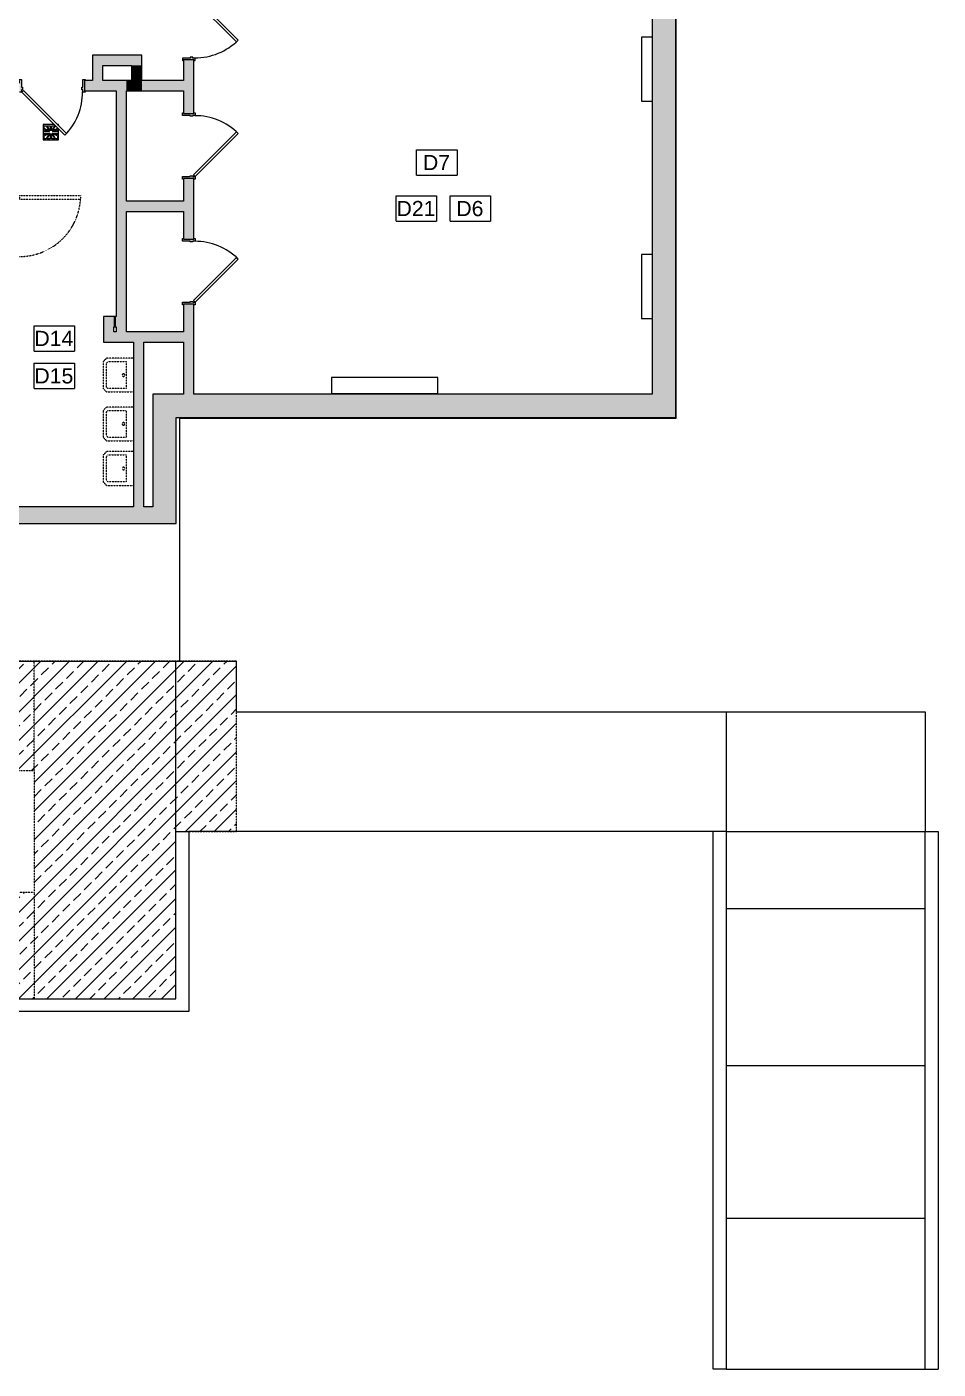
# Model space of a CAD drawing. Header units: inches. Extents: x 628 to 4524, y -721 to 887.
# Drawn here: x 3984 to 4524, y -721 to 74 of the extents above; entities that cross this region are included whole.
import ezdxf

# ---------------------------------------------------------------- set-up
doc = ezdxf.new("R2010")
doc.units = ezdxf.units.IN
doc.header["$MEASUREMENT"] = 0
doc.linetypes.add('Demolished', pattern=[0.1875, 0.125, -0.0625])
doc.linetypes.add('Hidden 1_8_', pattern=[0.1875, 0.125, -0.0625])
for name, color, linetype, lineweight in [('A-ANNO-KEYN', 231, 'Continuous', 9), ('A-DETL', 90, 'Continuous', 9), ('A-DETL-GENF', 92, 'Continuous', 9), ('A-DETL-HDLN', 90, 'Hidden 1_8_', 9), ('A-DOOR', 31, 'Continuous', 13), ('A-FLOR', 192, 'Continuous', 13), ('A-WALL', 113, 'Continuous', 13), ('A-WALL-PATT', 111, 'Continuous', 13), ('I-WALL', 2, 'Continuous', 13), ('M-EQPM', 50, 'Continuous', 13), ('P-SANR-FIXT', 6, 'Demolished', 9)]:
    doc.layers.add(name, color=color, linetype=linetype, lineweight=lineweight)
doc.styles.add('Arial', font='arial.ttf', dxfattribs={"height": 9})

# ---------------------------------------------------------------- blocks, each defined once
blk = doc.blocks.new('Door - Single - Solid Door 36_ x 84_-V1-FIRST FLOOR DEMOLITION')
at = {"layer": 'A-DOOR'}
h = blk.add_hatch(color=250, dxfattribs=at)
h.paths.add_polyline_path([(-15.26, -3.9), (-14.13, -3.9), (-14.13, -2.4), (-13.63, -2.4), (-13.63, -0.9), (-14.13, -0.9), (-14.13, 3.72), (-15.63, 3.72), (-15.63, 2.97), (-15.26, 2.97), (-15.26, -3.15)], flags=0)
h.paths.add_polyline_path([(23.62, -3.9), (23.62, -3.15), (23.24, -3.15), (23.24, 2.97), (23.62, 2.97), (23.62, 3.72), (22.12, 3.72), (22.12, -0.9), (21.62, -0.9), (21.62, -2.4), (22.12, -2.4), (22.12, -3.9), (23.24, -3.9)], flags=0)
at = {"layer": 'A-DOOR', "color": 8, "lineweight": 20}
for p, q in [((-15.63, 3.72), (-14.13, 3.72)), ((-15.63, 2.97), (-15.63, 3.72)), ((-15.26, 2.97), (-15.63, 2.97)), ((-15.26, 1.47), (-15.26, 2.97)), ((-14.13, 3.72), (-14.13, -0.9)), ((22.12, 3.72), (23.62, 3.72)), ((22.12, -0.9), (22.12, 3.72)), ((23.62, 3.72), (23.62, 2.97)), ((-14.13, -3.9), (-15.26, -3.9)), ((-14.13, -0.9), (-13.63, -0.9)), ((-14.13, -2.4), (-14.13, -3.9)), ((-13.63, -2.4), (-14.13, -2.4)), ((-13.03, -2.93), (-14.01, -3.9)), ((-14.01, -3.9), (11.45, -29.36)), ((-13.63, -0.9), (-13.63, -2.4)), ((12.42, -28.38), (-13.03, -2.93)), ((21.62, -0.9), (22.12, -0.9)), ((21.62, -2.4), (21.62, -0.9)), ((22.12, -2.4), (21.62, -2.4)), ((22.12, -3.9), (22.12, -2.4)), ((23.62, -3.9), (22.12, -3.9)), ((23.62, -3.15), (23.62, -3.9)), ((11.45, -29.36), (12.42, -28.38))]:
    blk.add_line(p, q, dxfattribs=at)
at = {"layer": 'A-DOOR', "lineweight": 9}
blk.add_arc((-14.01, -3.9), 36, 315, 0.5, dxfattribs=at)
blk = doc.blocks.new('Door - Single - Solid Door 36_ x 84_-7207624-FIRST FLOOR DEMOLITION')
at = {"layer": 'A-DOOR'}
h = blk.add_hatch(color=250, dxfattribs=at)
h.paths.add_polyline_path([(23.62, 3.15), (23.62, 3.9), (22.12, 3.9), (22.12, 2.4), (21.62, 2.4), (21.62, 0.9), (22.12, 0.9), (22.12, -3.72), (23.62, -3.72), (23.62, -2.97), (23.24, -2.97), (23.24, 3.15)], flags=0)
h.paths.add_polyline_path([(-13.63, 0.9), (-13.63, 2.4), (-14.13, 2.4), (-14.13, 3.9), (-15.63, 3.9), (-15.63, 3.15), (-15.26, 3.15), (-15.26, -2.97), (-15.63, -2.97), (-15.63, -3.72), (-14.13, -3.72), (-14.13, 0.9)], flags=0)
at = {"layer": 'A-DOOR', "color": 8, "lineweight": 20}
for p, q in [((-14.01, 3.9), (11.45, 29.36)), ((12.42, 28.38), (-13.03, 2.93)), ((11.45, 29.36), (12.42, 28.38)), ((-15.63, 3.9), (-15.63, 3.15)), ((-14.13, 3.9), (-15.63, 3.9)), ((-14.13, 2.4), (-14.13, 3.9)), ((-13.63, 2.4), (-14.13, 2.4)), ((-14.13, -3.72), (-14.13, 0.9)), ((-14.13, 0.9), (-13.63, 0.9)), ((-13.03, 2.93), (-14.01, 3.9)), ((-13.63, 0.9), (-13.63, 2.4)), ((22.12, 2.4), (21.62, 2.4)), ((21.62, 2.4), (21.62, 0.9)), ((21.62, 0.9), (22.12, 0.9)), ((23.62, 3.9), (22.12, 3.9)), ((22.12, 3.9), (22.12, 2.4)), ((22.12, 0.9), (22.12, -3.72)), ((23.62, 3.15), (23.62, 3.9)), ((-15.63, -2.97), (-15.63, -3.72)), ((-15.63, -3.72), (-14.13, -3.72)), ((22.12, -3.72), (23.62, -3.72)), ((23.62, -3.72), (23.62, -2.97))]:
    blk.add_line(p, q, dxfattribs=at)
at = {"layer": 'A-DOOR', "lineweight": 9}
blk.add_arc((-14.01, 3.9), 36, 359.5, 45, dxfattribs=at)
blk = doc.blocks.new('Lavatory - Wall Mounted - 20_x18_ - Public-6857333-FIRST FLOOR DEMOLITION')
at = {"layer": 'P-SANR-FIXT', "color": 7}
for p, q in [((645.09, -177.37), (643.09, -179.37)), ((643.09, -179.37), (643.09, -195.37)), ((661.09, -177.37), (645.09, -177.37)), ((645.09, -180.19), (645.92, -179.37)), ((645.09, -194.54), (645.09, -180.19)), ((645.92, -179.37), (656.59, -179.37)), ((656.59, -179.37), (656.59, -195.37)), ((643.09, -195.37), (645.09, -197.37)), ((645.92, -195.37), (645.09, -194.54)), ((645.09, -197.37), (661.09, -197.37)), ((656.59, -195.37), (645.92, -195.37))]:
    blk.add_line(p, q, dxfattribs=at)
for start, end in [(90, 270), (90, 270), (270, 90), (270, 90)]:
    blk.add_arc((655.09, -187.37), 0.75, start, end, dxfattribs=at)
blk = doc.blocks.new('Floor Drain 9L x 9W - Floor Drain 9L x 9W-6916988-FIRST FLOOR DEMOLITION')
at = {"layer": 'P-SANR-FIXT', "linetype": 'Continuous'}
for p, q in [((1.93, 4.5), (-4.5, 4.5)), ((-4.5, 4.5), (-4.5, -4.5)), ((-4, 2.21), (-4, 3.83)), ((-4, 3.83), (-2.75, 3.83)), ((-0.99, 0.8), (-4, 2.21)), ((-4, 1.63), (-0.91, 0.5)), ((-4, 0.5), (-4, 1.63)), ((-0.91, 0.5), (-4, 0.5)), ((-2.75, 3.83), (-0.99, 0.8)), ((-0.5, 0.83), (-2.25, 3.83)), ((-2.25, 3.83), (-0.5, 3.83)), ((-0.5, 3.83), (-0.5, 0.83)), ((0.5, 3.83), (2.25, 3.83)), ((2.25, 3.83), (0.5, 0.83)), ((0.5, 0.83), (0.5, 3.83)), ((0.91, 0.5), (4, 1.63)), ((4, 0.5), (0.91, 0.5)), ((0.99, 0.8), (2.7, 3.74)), ((4, 2.21), (0.99, 0.8)), ((4.5, 4.5), (3.88, 4.5)), ((4, 2.43), (4, 2.21)), ((4, 1.63), (4, 0.5)), ((4.5, 3.88), (4.5, 4.5)), ((4.5, -4.5), (4.5, 1.93)), ((-4.5, -4.5), (4.5, -4.5)), ((-4, -1.63), (-4, -0.5)), ((-4, -0.5), (-0.91, -0.5)), ((-0.91, -0.5), (-4, -1.63)), ((-4, -2.21), (-0.99, -0.8)), ((-4, -3.83), (-4, -2.21)), ((-2.75, -3.83), (-4, -3.83)), ((-0.99, -0.8), (-2.75, -3.83)), ((-2.25, -3.83), (-0.5, -0.83)), ((-0.5, -3.83), (-2.25, -3.83)), ((-0.5, -0.83), (-0.5, -3.83)), ((0.5, -3.83), (0.5, -0.83)), ((0.5, -0.83), (2.25, -3.83)), ((2.25, -3.83), (0.5, -3.83)), ((4, -1.63), (0.91, -0.5)), ((0.91, -0.5), (4, -0.5)), ((2.75, -3.83), (0.99, -0.8)), ((0.99, -0.8), (4, -2.21)), ((4, -3.83), (2.75, -3.83)), ((4, -0.5), (4, -1.63)), ((4, -2.21), (4, -3.83))]:
    blk.add_line(p, q, dxfattribs=at)
blk = doc.blocks.new('Single-Flush - 36_ x 84_-6917172-FIRST FLOOR DEMOLITION')
at = {"layer": 'A-DOOR', "color": 10, "linetype": 'Demolished', "lineweight": 20}
for p, q in [((16, -0.5), (16, -36.51)), ((18, -0.5), (16, -0.5)), ((18, -0.5), (18, -36.51)), ((18, -36.51), (16, -36.51))]:
    blk.add_line(p, q, dxfattribs=at)
at = {"layer": 'A-DOOR', "color": 7, "linetype": 'Demolished', "lineweight": 9}
blk.add_arc((18, -0.5), 36.07, 180, 266.82115, dxfattribs=at)
blk = doc.blocks.new('Door - Single - Solid Door 36_ x 84_-7220487-FIRST FLOOR DEMOLITION')
at = {"layer": 'A-DOOR'}
h = blk.add_hatch(color=250, dxfattribs=at)
h.paths.add_polyline_path([(23.62, -3.9), (23.62, -3.15), (23.24, -3.15), (23.24, 2.97), (23.62, 2.97), (23.62, 3.72), (22.12, 3.72), (22.12, -0.9), (21.62, -0.9), (21.62, -2.4), (22.12, -2.4), (22.12, -3.9), (23.24, -3.9)], flags=0)
h.paths.add_polyline_path([(-13.63, -0.9), (-14.13, -0.9), (-14.13, 3.72), (-15.63, 3.72), (-15.63, 2.97), (-15.26, 2.97), (-15.26, -3.15), (-15.63, -3.15), (-15.63, -3.9), (-14.13, -3.9), (-14.13, -2.4), (-13.63, -2.4)], flags=0)
at = {"layer": 'A-DOOR', "color": 8, "lineweight": 20}
for p, q in [((-15.63, 3.72), (-14.13, 3.72)), ((-15.63, 2.97), (-15.63, 3.72)), ((-14.13, 3.72), (-14.13, -0.9)), ((22.12, 3.72), (23.62, 3.72)), ((22.12, -0.9), (22.12, 3.72)), ((23.62, 3.72), (23.62, 2.97)), ((-15.63, -3.9), (-15.63, -3.15)), ((-14.13, -3.9), (-15.63, -3.9)), ((-14.13, -0.9), (-13.63, -0.9)), ((-14.13, -2.4), (-14.13, -3.9)), ((-13.63, -2.4), (-14.13, -2.4)), ((-13.03, -2.93), (-14.01, -3.9)), ((-14.01, -3.9), (11.45, -29.36)), ((-13.63, -0.9), (-13.63, -2.4)), ((12.42, -28.38), (-13.03, -2.93)), ((21.62, -0.9), (22.12, -0.9)), ((21.62, -2.4), (21.62, -0.9)), ((22.12, -2.4), (21.62, -2.4)), ((22.12, -3.9), (22.12, -2.4)), ((23.62, -3.9), (22.12, -3.9)), ((23.62, -3.15), (23.62, -3.9)), ((11.45, -29.36), (12.42, -28.38))]:
    blk.add_line(p, q, dxfattribs=at)
at = {"layer": 'A-DOOR', "lineweight": 9}
blk.add_arc((-14.01, -3.9), 36, 315, 0.5, dxfattribs=at)
blk = doc.blocks.new('Heater 38W x 6_5D x 16H - Heater 38W x 6_5D x 16H-V23-FIRST FLOOR DEMOLITION')
at = {"layer": 'M-EQPM', "lineweight": 9}
for p, q in [((19, 3.25), (-19, 3.25)), ((-19, 3.25), (-19, -3.0625)), ((19, -3.0625), (19, 3.25))]:
    blk.add_line(p, q, dxfattribs=at)
blk = doc.blocks.new('Fan Coil Unit 9_5L x 63W x 25_5H - Fan Coil Unit 9_5L x 63W x 25_5H-6914405-FIRST FLOOR DEMOLITION')
at = {"layer": 'M-EQPM', "lineweight": 9}
for p, q in [((-31.5, 4.75), (-31.5, -4.75)), ((31.5, 4.75), (-31.5, 4.75)), ((31.5, -4.75), (31.5, 4.75)), ((-31.5, -4.75), (31.5, -4.75))]:
    blk.add_line(p, q, dxfattribs=at)
blk = doc.blocks.new('Keynote Tag - Keynote Number - Boxed-135510-FIRST FLOOR DEMOLITION')
at = {"layer": 'A-ANNO-KEYN'}
for p, q in [((-0.125, -0.0792), (-0.125, 0.0781)), ((-0.125, 0.0781), (0.125, 0.0781)), ((0.125, 0.0781), (0.125, -0.0792)), ((-0.125, -0.0792), (0.125, -0.0792))]:
    blk.add_line(p, q, dxfattribs=at)

msp = doc.modelspace()

# ---------------------------------------------------------------- hatches: boundary and pattern name
at = {"layer": 'A-DETL-GENF'}
h = msp.add_hatch(dxfattribs=at)
h.set_pattern_fill('FP_2', style=0, pattern_type=2)
h.set_pattern_definition([(45, (3241.226, 0), (-8.48528, 8.48528), []), (45, (3249.711, 0), (-8.48528, 8.48528), [6, -3])])
h.paths.add_polyline_path([(3404.5, -681.87), (3404.5, -501.49), (4071.88, -501.49), (4071.88, -402.48), (4107.88, -402.48), (4107.88, -301.48), (3632.88, -301.48), (3632.88, -366.37), (3987.88, -366.37), (3987.88, -438.49), (3342.5, -438.49), (3342.5, -681.87)], flags=0)
at = {"layer": 'A-WALL-PATT', "lineweight": 9}
h = msp.add_hatch(color=7, dxfattribs=at)
h.paths.add_polyline_path([(4354.14, -143.29), (4368.02, -143.29), (4368.02, 127), (4354.14, 127), (4354.14, 65.91)], flags=0)
h.paths.add_polyline_path([(4354.14, 165.5), (4368.02, 165.5), (4368.02, 484.45), (4354.14, 484.45), (4354.14, 168.6)], flags=0)
h = msp.add_hatch(color=7, dxfattribs=at)
h.paths.add_polyline_path([(4076.52, -143.29), (4082.64, -143.29), (4082.64, -90.01), (4076.52, -90.01), (4076.52, -139.47)], flags=0)
h.paths.add_polyline_path([(4076.52, -51.51), (4082.64, -51.51), (4082.64, -15.58), (4076.52, -15.58), (4076.52, -36.78)], flags=0)
h.paths.add_polyline_path([(4082.64, 22.92), (4082.64, 54.67), (4076.52, 54.67), (4076.52, 22.92)], flags=0)
h.paths.add_polyline_path([(4076.52, 93.17), (4082.64, 93.17), (4082.64, 105.19), (4076.52, 105.19)], flags=0)
for points in [[(4028.68, 42.41), (4028.68, 57.59), (4022.56, 57.59), (4022.56, 42.41)], [(4045.68, 51.47), (4051.81, 51.47), (4051.81, 57.59), (4028.68, 57.59), (4028.68, 51.47)], [(4051.81, 42.41), (4051.81, 51.47), (4045.68, 51.47), (4045.68, 42.41)], [(4028.68, 36.28), (4028.68, 42.41), (4017.87, 42.41), (4017.87, 36.28)], [(4036.47, 36.28), (4042.59, 36.28), (4042.59, 42.41), (4028.68, 42.41), (4028.68, 36.28)], [(4051.81, 36.28), (4051.81, 42.41), (4042.59, 42.41), (4042.59, 36.28)], [(4076.52, 36.28), (4076.52, 42.41), (4051.81, 42.41), (4051.81, 36.28), (4056.72, 36.28)], [(4042.59, -106.44), (4042.59, 36.28), (4036.47, 36.28), (4036.47, -106.44)], [(4076.52, -35.08), (4076.52, -28.95), (4042.59, -28.95), (4042.59, -35.08)], [(4028.97, -112.56), (4035.09, -112.56), (4035.09, -97.31), (4028.97, -97.31)], [(4036.47, -103.44), (4036.47, -97.31), (4035.09, -97.31), (4035.09, -103.44)], [(4076.52, -112.56), (4076.52, -106.44), (4035.09, -106.44), (4035.09, -112.56), (4056.72, -112.56)], [(4053.01, -210.18), (4053.01, -112.56), (4046.88, -112.56), (4046.88, -210.18)], [(4058.19, -220.05), (4072.06, -220.05), (4072.06, -143.29), (4058.19, -143.29), (4058.19, -210.18)], [(4368.02, -157.16), (4368.02, -143.29), (4072.06, -143.29), (4072.06, -157.16), (4193.84, -157.16)]]:
    msp.add_hatch(color=7, dxfattribs=at).paths.add_polyline_path(points, flags=0)
h = msp.add_hatch(color=7, dxfattribs=at)
h.paths.add_polyline_path([(4058.19, -220.05), (4058.19, -210.18), (3967.56, -210.18), (3967.56, -220.05), (4011.01, -220.05)], flags=0)
h.paths.add_polyline_path([(3929.06, -220.05), (3929.06, -210.18), (3839.62, -210.18), (3839.62, -220.05), (3919.6, -220.05)], flags=0)
h.paths.add_polyline_path([(3785.56, -220.05), (3801.12, -220.05), (3801.12, -210.18), (3785.56, -210.18)], flags=0)

# ---------------------------------------------------------------- linework, layer by layer
at = {"layer": 'A-DETL', "color": 7, "linetype": 'Demolished'}
for p, q in [((3987.88, -366.37), (3987.88, -301.48)), ((3987.88, -438.49), (3987.88, -501.49))]:
    msp.add_line(p, q, dxfattribs=at)
at = {"layer": 'A-DETL'}
for p, q in [((4074.3, -301.48), (4107.88, -301.48)), ((4107.88, -331.48), (4107.88, -301.48)), ((4107.88, -331.48), (4397.88, -331.48)), ((4397.88, -331.48), (4515.88, -331.48)), ((4397.88, -331.48), (4397.88, -402.48)), ((4515.88, -331.48), (4515.88, -402.48)), ((4107.88, -402.48), (4079.5, -402.48)), ((4390.25, -402.48), (4107.88, -402.48)), ((4397.88, -402.48), (4515.88, -402.48)), ((4397.88, -447.98), (4515.88, -447.98)), ((4397.88, -540.98), (4515.88, -540.98)), ((4397.88, -631.48), (4515.88, -631.48)), ((4397.88, -720.98), (4515.88, -720.98))]:
    msp.add_line(p, q, dxfattribs=at)
at = {"layer": 'A-DETL-HDLN'}
for p, q in [((4107.88, -301.48), (3632.88, -301.48)), ((4107.88, -402.48), (4107.88, -301.48)), ((3632.88, -366.37), (3987.88, -366.37)), ((3987.88, -366.37), (3987.88, -438.49)), ((4071.88, -501.49), (4071.88, -402.48)), ((4071.88, -402.48), (4107.88, -402.48)), ((3987.88, -438.49), (3342.5, -438.49)), ((3404.5, -501.49), (4071.88, -501.49))]:
    msp.add_line(p, q, dxfattribs=at)
at = {"layer": 'A-FLOR'}
for p, q in [((4368.3, -157.62), (4368.3, 126.63)), ((4074.3, -301.48), (4074.3, -157.62)), ((4074.3, -157.62), (4368.3, -157.62)), ((3566.3, -301.48), (4074.3, -301.48)), ((4071.88, -402.48), (4071.88, -301.48))]:
    msp.add_line(p, q, dxfattribs=at)
at = {"layer": 'A-WALL', "color": 8, "lineweight": 20}
for p, q in [((4368.02, -157.16), (4368.02, 127)), ((4354.14, 105.19), (4354.14, -143.29)), ((4076.52, -143.29), (4058.19, -143.29)), ((4058.19, -143.29), (4058.19, -210.18)), ((4354.14, -143.29), (4082.64, -143.29)), ((4072.06, -220.05), (4072.06, -157.16)), ((4072.06, -157.16), (4368.02, -157.16)), ((4046.88, -210.18), (3967.56, -210.18)), ((4058.19, -210.18), (4053.01, -210.18)), ((3967.56, -220.05), (4072.06, -220.05))]:
    msp.add_line(p, q, dxfattribs=at)
at = {"layer": 'A-WALL', "lineweight": 9}
for p, q in [((4071.88, -501.49), (4071.88, -402.48)), ((4071.88, -402.48), (4079.5, -402.48)), ((4079.5, -402.48), (4079.5, -509.12)), ((4390.25, -720.98), (4390.25, -402.48)), ((4397.88, -402.48), (4390.25, -402.48)), ((4397.88, -402.48), (4397.88, -720.98)), ((4515.88, -720.98), (4515.88, -402.48)), ((4515.88, -402.48), (4523.5, -402.48)), ((4523.5, -402.48), (4523.5, -720.98)), ((3404.5, -501.49), (4071.88, -501.49)), ((4079.5, -509.12), (3412.13, -509.12)), ((4397.88, -720.98), (4390.25, -720.98)), ((4515.88, -720.98), (4523.5, -720.98))]:
    msp.add_line(p, q, dxfattribs=at)
at = {"layer": 'I-WALL', "color": 8, "lineweight": 20}
for p, q in [((4022.56, 57.59), (4022.56, 42.41)), ((4051.81, 57.59), (4022.56, 57.59)), ((4051.81, 42.41), (4051.81, 57.59)), ((4028.68, 42.41), (4028.68, 51.47)), ((4028.68, 51.47), (4045.68, 51.47)), ((4045.68, 51.47), (4045.68, 42.41)), ((4076.52, 54.67), (4076.52, 42.41)), ((4082.64, 54.67), (4076.52, 54.67)), ((4082.64, 22.92), (4082.64, 54.67)), ((4022.56, 42.41), (4017.87, 42.41)), ((4017.87, 42.41), (4017.87, 36.28)), ((4045.68, 42.41), (4028.68, 42.41)), ((4076.52, 42.41), (4051.81, 42.41)), ((4017.87, 36.28), (4036.47, 36.28)), ((4036.47, 36.28), (4036.47, -97.31)), ((4042.59, 36.28), (4076.52, 36.28)), ((4042.59, -28.95), (4042.59, 36.28)), ((4076.52, 36.28), (4076.52, 22.92)), ((4076.52, 22.92), (4082.64, 22.92)), ((4076.52, -15.58), (4076.52, -28.95)), ((4082.64, -15.58), (4076.52, -15.58)), ((4082.64, -51.51), (4082.64, -15.58)), ((4076.52, -28.95), (4042.59, -28.95)), ((4042.59, -106.44), (4042.59, -35.08)), ((4042.59, -35.08), (4076.52, -35.08)), ((4076.52, -35.08), (4076.52, -51.51)), ((4076.52, -51.51), (4082.64, -51.51)), ((4076.52, -90.01), (4076.52, -106.44)), ((4082.64, -90.01), (4076.52, -90.01)), ((4082.64, -143.29), (4082.64, -90.01)), ((4036.47, -97.31), (4028.97, -97.31)), ((4028.97, -97.31), (4028.97, -112.56)), ((4035.09, -106.44), (4035.09, -103.44)), ((4035.09, -103.44), (4036.47, -103.44)), ((4036.47, -106.44), (4035.09, -106.44)), ((4036.47, -103.44), (4036.47, -106.44)), ((4076.52, -106.44), (4042.59, -106.44)), ((4028.97, -112.56), (4046.88, -112.56)), ((4046.88, -112.56), (4046.88, -210.18)), ((4053.01, -210.18), (4053.01, -112.56)), ((4053.01, -112.56), (4076.52, -112.56)), ((4076.52, -112.56), (4076.52, -143.29))]:
    msp.add_line(p, q, dxfattribs=at)

# ---------------------------------------------------------------- block references
at = {"layer": 'A-ANNO-KEYN', "xscale": 95.99999999999994, "yscale": 95.99999999999994, "zscale": 95.99999999999994}
for p in [(4226.56, -6.06), (4214.39, -33.31), (4246.35, -33.31), (3999.87, -110.26), (3999.87, -132.43)]:
    msp.add_blockref('Keynote Tag - Keynote Number - Boxed-135510-FIRST FLOOR DEMOLITION', p, dxfattribs=at)
at = {"layer": 'A-DOOR'}
for name, p, rotation in [('Door - Single - Solid Door 36_ x 84_-7207624-FIRST FLOOR DEMOLITION', (4079.49, 77.91), 269.9999999999999), ('Door - Single - Solid Door 36_ x 84_-7220487-FIRST FLOOR DEMOLITION', (4079.49, -0.33), 89.99999999999993), ('Door - Single - Solid Door 36_ x 84_-7220487-FIRST FLOOR DEMOLITION', (4079.49, -74.75), 89.99999999999993)]:
    msp.add_blockref(name, p, dxfattribs=dict(at, rotation=rotation))
msp.add_blockref('Door - Single - Solid Door 36_ x 84_-V1-FIRST FLOOR DEMOLITION', (3994.63, 39.43), dxfattribs=at)
at = {"layer": 'A-DOOR', "color": 7, "linetype": 'Demolished', "lineweight": 9, "rotation": 89.99999999999991}
msp.add_blockref('Single-Flush - 36_ x 84_-6917172-FIRST FLOOR DEMOLITION', (3978.87, -43.72), dxfattribs=at)
at = {"layer": 'M-EQPM', "lineweight": 9}
for name, p, rotation in [('Heater 38W x 6_5D x 16H - Heater 38W x 6_5D x 16H-V23-FIRST FLOOR DEMOLITION', (4351.08, 49.25), 89.99999999999991), ('Heater 38W x 6_5D x 16H - Heater 38W x 6_5D x 16H-V23-FIRST FLOOR DEMOLITION', (4351.08, -79.55), 89.99999999999991), ('Fan Coil Unit 9_5L x 63W x 25_5H - Fan Coil Unit 9_5L x 63W x 25_5H-6914405-FIRST FLOOR DEMOLITION', (4195.58, -138.23), 180)]:
    msp.add_blockref(name, p, dxfattribs=dict(at, rotation=rotation))
at = {"layer": 'P-SANR-FIXT', "linetype": 'Continuous'}
msp.add_blockref('Floor Drain 9L x 9W - Floor Drain 9L x 9W-6916988-FIRST FLOOR DEMOLITION', (3997.88, 11.84), dxfattribs=at)
at = {"layer": 'P-SANR-FIXT', "color": 7}
for p in [(3385.79, 55.33), (3385.79, 26.42), (3385.79, 0)]:
    msp.add_blockref('Lavatory - Wall Mounted - 20_x18_ - Public-6857333-FIRST FLOOR DEMOLITION', p, dxfattribs=at)

# ---------------------------------------------------------------- texts
at = {"layer": 'A-ANNO-KEYN', "char_height": 9, "attachment_point": 1, "style": 'Arial'}
for s, insert, width in [('D7', (4218.28, -1.61), 19.695), ('D21', (4202.61, -28.86), 28.179), ('D6', (4238.06, -28.86), 19.695), ('D14', (3988.09, -105.81), 28.179), ('D15', (3988.09, -127.98), 28.179)]:
    msp.add_mtext(s, dxfattribs=dict(at, insert=insert, width=width))

doc.saveas('drawing.dxf')
